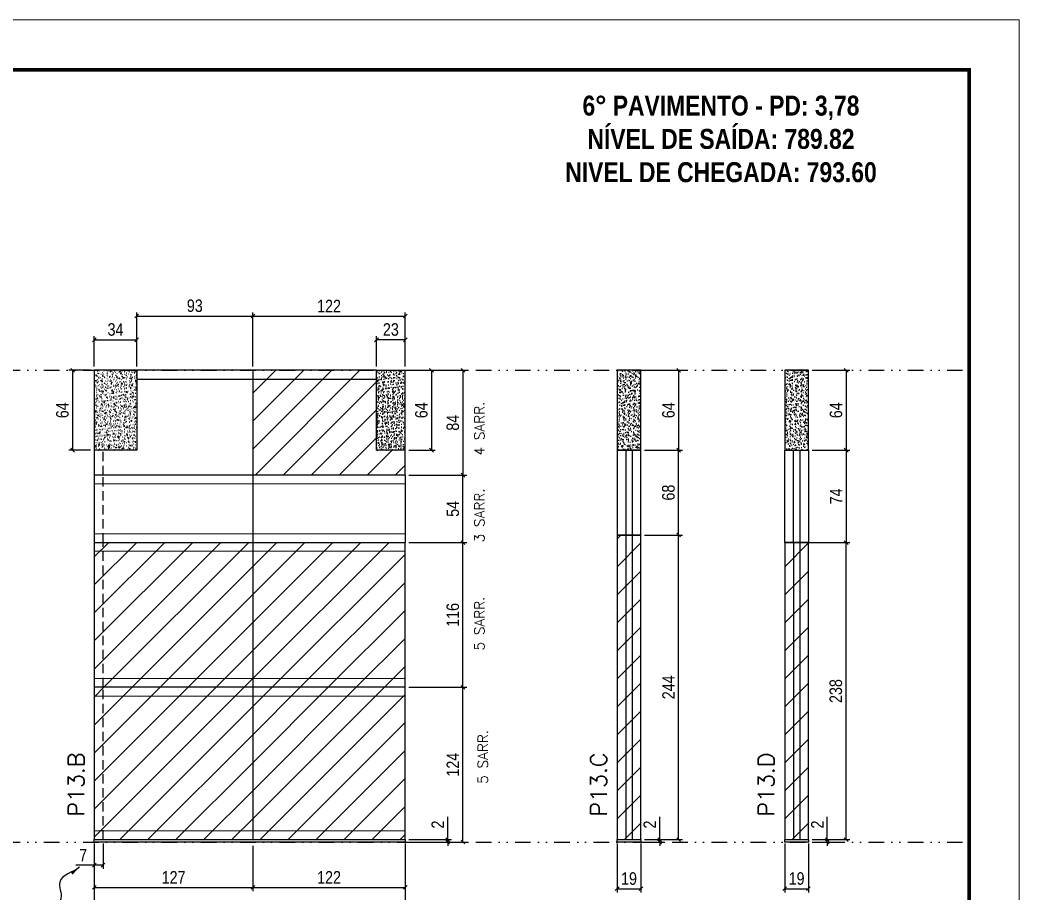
# Model space of a CAD drawing. Extents: x 28748 to 35002, y 14885 to 43501.
# Drawn here: x 32617 to 33417, y 30167 to 30866 of the extents above; entities that cross this region are included whole.
import ezdxf

# ---------------------------------------------------------------- set-up
doc = ezdxf.new("R2010")
doc.units = 0
for name, pattern in [('DASHED', [0.75, 0.5, -0.25]), ('DIVIDE2', [0.625, 0.25, -0.125, 0, -0.125, 0, -0.125]), ('HIDDEN', [0.375, 0.25, -0.125])]:
    doc.linetypes.add(name, pattern=pattern)
for name, color, linetype in [('COTA', 241, 'Continuous'), ('NOMENCLATURA', 7, 'Continuous'), ('Nível', 160, 'Continuous'), ('Painéis', 200, 'Continuous'), ('SARR_2.2x7', 40, 'Continuous'), ('Sarrafo de Pressão', 42, 'HIDDEN')]:
    doc.layers.add(name, color=color, linetype=linetype)
for name, color, linetype, lineweight in [('Folhas', 255, 'Continuous', 9), ('Hachura', 251, 'Continuous', 9), ('Sarr 2.2x7', 40, 'Continuous', 9), ('SARRAFO DE PRESSAO', 251, 'DASHED', 9), ('Texto Seção', 7, 'Continuous', 15)]:
    doc.layers.add(name, color=color, linetype=linetype, lineweight=lineweight)
doc.styles.add('COTA TECNICA', font='techl___.ttf', dxfattribs={"height": 10})
doc.styles.add('COTA TECNICA-50', font='techl___.ttf', dxfattribs={"height": 10})
doc.styles.add('REGUA-120', font='ROMANS.shx', dxfattribs={"height": 15})
doc.styles.add('ROMANC', font='techb___.ttf', dxfattribs={"height": 2.5})
doc.styles.add('ROMANS', font='romans.shx')
doc.styles.get("Standard").update_dxf_attribs({"font": 'arial.ttf'})
doc.dimstyles.new('COTA PAINEL-50', dxfattribs={"dimtxt": 10, "dimasz": 3, "dimexe": 3, "dimexo": 3, "dimgap": 3, "dimtad": 1, "dimdec": 1, "dimzin": 12, "dimdsep": 46, "dimtxsty": 'COTA TECNICA-50', "dimblk1": 'OBLIQUE', "dimblk2": 'OBLIQUE', "dimsah": 1, "dimcen": 0.9, "dimclrd": 4, "dimclre": 4, "dimclrt": 240, "dimadec": 1, "dimazin": 3, "dimtfac": 1, "dimtdec": 1, "dimtmove": 0, "dimatfit": 3, "dimfxl": 1, "dimtolj": 1, "dimtzin": 12, "dimarcsym": 0})
doc.dimstyles.new('PAINEL', dxfattribs={"dimtxt": 10, "dimasz": 3, "dimexe": 3, "dimexo": 3, "dimgap": 3, "dimtad": 1, "dimdec": 1, "dimzin": 12, "dimdsep": 46, "dimtxsty": 'COTA TECNICA', "dimblk1": 'OBLIQUE', "dimblk2": 'OBLIQUE', "dimsah": 1, "dimcen": 0.9, "dimclrd": 4, "dimclre": 4, "dimclrt": 240, "dimadec": 1, "dimazin": 3, "dimtfac": 1, "dimtdec": 1, "dimtmove": 0, "dimatfit": 3, "dimfxl": 1, "dimtolj": 1, "dimtzin": 12, "dimarcsym": 0})
doc.dimstyles.get("Standard").update_dxf_attribs({"dimtxt": 0.18, "dimasz": 0.18, "dimexe": 0.18, "dimexo": 0.0625, "dimgap": 0.09, "dimtad": 0, "dimtih": 1, "dimtoh": 1, "dimdec": 4, "dimzin": 0, "dimdsep": 46, "dimtxsty": 'Standard', "dimcen": 0.09, "dimadec": 0, "dimazin": 0, "dimtfac": 1, "dimtdec": 4, "dimtofl": 0, "dimtmove": 0, "dimatfit": 3, "dimfxl": 1, "dimtolj": 1, "dimtzin": 0, "dimarcsym": 0})
pattern_1 = [(45, (-100190.879, -2076.637), (-11.2253202, 11.2253202), [])]

# ---------------------------------------------------------------- blocks, each defined once
blk = doc.blocks.new('9999999999')
at = {"layer": 'Folhas'}
blk.add_lwpolyline([(98138.98, 34190.21), (99623.98, 34190.21), (99623.98, 35240.21), (98138.98, 35240.21)], close=True, dxfattribs=at)
at = {"layer": 'Folhas', "color": 30, "const_width": 3}
blk.add_lwpolyline([(98213.98, 34230.21), (99583.98, 34230.21), (99583.98, 35200.21), (98213.98, 35200.21)], close=True, dxfattribs=at)
blk = doc.blocks.new('_Oblique')
at = {"color": 0, "linetype": 'ByBlock', "lineweight": -2}
blk.add_line((-0.5, -0.5), (0.5, 0.5), dxfattribs=at)
blk = doc.blocks.new('*D939')
at = {"layer": 'COTA', "color": 4, "lineweight": -2, "transparency": 16777216}
for p, q in [((32676.3, 30206.7), (32676.3, 30142.75)), ((32925.3, 30206.7), (32925.3, 30142.75)), ((32676.3, 30145.75), (32925.3, 30145.75))]:
    blk.add_line(p, q, dxfattribs=at)
at = {"layer": 'Defpoints', "color": 0, "transparency": 16777216}
for p in [(32676.3, 30209.7), (32925.3, 30209.7), (32925.3, 30145.75)]:
    blk.add_point(p, dxfattribs=at)
at = {"layer": 'COTA', "color": 4, "lineweight": -2, "transparency": 16777216, "xscale": 3, "yscale": 3, "zscale": 3, "rotation": 180}
blk.add_blockref('_Oblique', (32676.3, 30145.75), dxfattribs=at)
at = {"layer": 'COTA', "color": 4, "lineweight": -2, "transparency": 16777216, "xscale": 3, "yscale": 3, "zscale": 3}
blk.add_blockref('_Oblique', (32925.3, 30145.75), dxfattribs=at)
at = {"layer": 'COTA', "color": 240, "transparency": 16777216, "insert": (32800.8, 30153.85), "char_height": 10, "attachment_point": 5, "style": 'COTA TECNICA'}
blk.add_mtext('\\A1;249', dxfattribs=at)
blk = doc.blocks.new('*D940')
at = {"layer": 'COTA', "color": 4, "lineweight": -2, "transparency": 16777216}
for p, q in [((32676.3, 30204.7), (32676.3, 30186.19)), ((32683.3, 30206.7), (32683.3, 30186.19)), ((32676.3, 30189.19), (32661.57, 30189.19)), ((32683.3, 30189.19), (32676.3, 30189.19))]:
    blk.add_line(p, q, dxfattribs=at)
at = {"layer": 'Defpoints', "color": 0, "transparency": 16777216}
for p in [(32676.3, 30207.7), (32683.3, 30209.7), (32676.3, 30189.19)]:
    blk.add_point(p, dxfattribs=at)
at = {"layer": 'COTA', "color": 4, "lineweight": -2, "transparency": 16777216, "xscale": 3, "yscale": 3, "zscale": 3, "rotation": 180}
blk.add_blockref('_Oblique', (32676.3, 30189.19), dxfattribs=at)
at = {"layer": 'COTA', "color": 4, "lineweight": -2, "transparency": 16777216, "xscale": 3, "yscale": 3, "zscale": 3}
blk.add_blockref('_Oblique', (32683.3, 30189.19), dxfattribs=at)
at = {"layer": 'COTA', "color": 240, "transparency": 16777216, "insert": (32667.43, 30197.26), "char_height": 10, "attachment_point": 5, "style": 'COTA TECNICA-50'}
blk.add_mtext('\\A1;7', dxfattribs=at)
blk = doc.blocks.new('*D941')
at = {"layer": 'COTA', "color": 4, "lineweight": -2, "transparency": 16777216}
for p, q in [((32928.3, 30331.7), (32974.54, 30331.7)), ((32971.54, 30207.7), (32971.54, 30331.7)), ((32928.3, 30207.7), (32974.54, 30207.7))]:
    blk.add_line(p, q, dxfattribs=at)
at = {"layer": 'Defpoints', "color": 0, "transparency": 16777216}
for p in [(32925.3, 30331.7), (32971.54, 30331.7), (32925.3, 30207.7)]:
    blk.add_point(p, dxfattribs=at)
at = {"layer": 'COTA', "color": 4, "lineweight": -2, "transparency": 16777216, "xscale": 3, "yscale": 3, "zscale": 3}
for p, rotation in [((32971.54, 30331.7), 90), ((32971.54, 30207.7), 270)]:
    blk.add_blockref('_Oblique', p, dxfattribs=dict(at, rotation=rotation))
at = {"layer": 'COTA', "color": 240, "transparency": 16777216, "insert": (32963.46, 30269.7), "char_height": 10, "attachment_point": 5, "rotation": 90, "style": 'COTA TECNICA-50'}
blk.add_mtext('\\A1;124', dxfattribs=at)
blk = doc.blocks.new('*D942')
at = {"layer": 'COTA', "color": 4, "lineweight": -2, "transparency": 16777216}
for p, q in [((32959.31, 30209.7), (32959.31, 30227.81)), ((32928.3, 30209.7), (32962.31, 30209.7)), ((32928.3, 30207.7), (32962.31, 30207.7)), ((32959.31, 30207.7), (32959.31, 30209.7)), ((32959.31, 30207.7), (32959.31, 30204.7))]:
    blk.add_line(p, q, dxfattribs=at)
at = {"layer": 'Defpoints', "color": 0, "transparency": 16777216}
for p in [(32925.3, 30209.7), (32925.3, 30207.7), (32959.31, 30207.7)]:
    blk.add_point(p, dxfattribs=at)
at = {"layer": 'COTA', "color": 4, "lineweight": -2, "transparency": 16777216, "xscale": 3, "yscale": 3, "zscale": 3}
for p, rotation in [((32959.31, 30209.7), 270), ((32959.31, 30207.7), 90)]:
    blk.add_blockref('_Oblique', p, dxfattribs=dict(at, rotation=rotation))
at = {"layer": 'COTA', "color": 240, "transparency": 16777216, "insert": (32951.31, 30221.76), "char_height": 10, "attachment_point": 5, "rotation": 90, "style": 'COTA TECNICA-50'}
blk.add_mtext('\\A1;2', dxfattribs=at)
blk = doc.blocks.new('*D943')
at = {"layer": 'COTA', "color": 4, "linetype": 'ByBlock', "lineweight": -2, "transparency": 16777216}
for p, q in [((32928.3, 30585.7), (32974.54, 30585.7)), ((32971.54, 30585.7), (32971.54, 30501.7)), ((32928.3, 30501.7), (32974.54, 30501.7))]:
    blk.add_line(p, q, dxfattribs=at)
at = {"layer": 'Defpoints', "color": 0, "linetype": 'ByBlock', "transparency": 16777216}
for p in [(32925.3, 30585.7), (32925.3, 30501.7), (32971.54, 30501.7)]:
    blk.add_point(p, dxfattribs=at)
at = {"layer": 'COTA', "color": 4, "linetype": 'ByBlock', "lineweight": -2, "transparency": 16777216, "xscale": 3, "yscale": 3, "zscale": 3}
for p, rotation in [((32971.54, 30585.7), 90), ((32971.54, 30501.7), 270)]:
    blk.add_blockref('_Oblique', p, dxfattribs=dict(at, rotation=rotation))
at = {"layer": 'COTA', "color": 240, "linetype": 'ByBlock', "transparency": 16777216, "insert": (32963.44, 30543.7), "char_height": 10, "attachment_point": 5, "rotation": 90, "style": 'COTA TECNICA'}
blk.add_mtext('\\A1;84', dxfattribs=at)
blk = doc.blocks.new('*D944')
at = {"layer": 'COTA', "color": 4, "linetype": 'ByBlock', "lineweight": -2, "transparency": 16777216}
for p, q in [((32928.3, 30447.7), (32974.54, 30447.7)), ((32971.54, 30331.7), (32971.54, 30447.7)), ((32928.3, 30331.7), (32974.54, 30331.7))]:
    blk.add_line(p, q, dxfattribs=at)
at = {"layer": 'Defpoints', "color": 0, "linetype": 'ByBlock', "transparency": 16777216}
for p in [(32925.3, 30447.7), (32971.54, 30447.7), (32925.3, 30331.7)]:
    blk.add_point(p, dxfattribs=at)
at = {"layer": 'COTA', "color": 4, "linetype": 'ByBlock', "lineweight": -2, "transparency": 16777216, "xscale": 3, "yscale": 3, "zscale": 3}
for p, rotation in [((32971.54, 30447.7), 90), ((32971.54, 30331.7), 270)]:
    blk.add_blockref('_Oblique', p, dxfattribs=dict(at, rotation=rotation))
at = {"layer": 'COTA', "color": 240, "linetype": 'ByBlock', "transparency": 16777216, "insert": (32963.43, 30389.7), "char_height": 10, "attachment_point": 5, "rotation": 90, "style": 'COTA TECNICA'}
blk.add_mtext('\\A1;116', dxfattribs=at)
blk = doc.blocks.new('*D1809')
at = {"layer": 'COTA', "color": 4, "linetype": 'ByBlock', "lineweight": -2, "transparency": 16777216}
for p, q in [((32676.3, 30206.7), (32676.3, 30168.39)), ((32803.3, 30204.7), (32803.3, 30168.39)), ((32676.3, 30171.39), (32803.3, 30171.39))]:
    blk.add_line(p, q, dxfattribs=at)
at = {"layer": 'Defpoints', "color": 0, "linetype": 'ByBlock', "transparency": 16777216}
for p in [(32676.3, 30209.7), (32803.3, 30207.7), (32803.3, 30171.39)]:
    blk.add_point(p, dxfattribs=at)
at = {"layer": 'COTA', "color": 4, "linetype": 'ByBlock', "lineweight": -2, "transparency": 16777216, "xscale": 3, "yscale": 3, "zscale": 3, "rotation": 180}
blk.add_blockref('_Oblique', (32676.3, 30171.39), dxfattribs=at)
at = {"layer": 'COTA', "color": 4, "linetype": 'ByBlock', "lineweight": -2, "transparency": 16777216, "xscale": 3, "yscale": 3, "zscale": 3}
blk.add_blockref('_Oblique', (32803.3, 30171.39), dxfattribs=at)
at = {"layer": 'COTA', "color": 240, "linetype": 'ByBlock', "transparency": 16777216, "insert": (32739.8, 30179.46), "char_height": 10, "attachment_point": 5, "style": 'COTA TECNICA'}
blk.add_mtext('\\A1;127', dxfattribs=at)
blk = doc.blocks.new('*D1810')
at = {"layer": 'COTA', "color": 4, "linetype": 'ByBlock', "lineweight": -2, "transparency": 16777216}
for p, q in [((32803.3, 30204.7), (32803.3, 30168.39)), ((32925.3, 30204.7), (32925.3, 30168.39)), ((32803.3, 30171.39), (32925.3, 30171.39))]:
    blk.add_line(p, q, dxfattribs=at)
at = {"layer": 'Defpoints', "color": 0, "linetype": 'ByBlock', "transparency": 16777216}
for p in [(32803.3, 30207.7), (32925.3, 30207.7), (32925.3, 30171.39)]:
    blk.add_point(p, dxfattribs=at)
at = {"layer": 'COTA', "color": 4, "linetype": 'ByBlock', "lineweight": -2, "transparency": 16777216, "xscale": 3, "yscale": 3, "zscale": 3, "rotation": 180}
blk.add_blockref('_Oblique', (32803.3, 30171.39), dxfattribs=at)
at = {"layer": 'COTA', "color": 4, "linetype": 'ByBlock', "lineweight": -2, "transparency": 16777216, "xscale": 3, "yscale": 3, "zscale": 3}
blk.add_blockref('_Oblique', (32925.3, 30171.39), dxfattribs=at)
at = {"layer": 'COTA', "color": 240, "linetype": 'ByBlock', "transparency": 16777216, "insert": (32864.3, 30179.45), "char_height": 10, "attachment_point": 5, "style": 'COTA TECNICA'}
blk.add_mtext('\\A1;122', dxfattribs=at)
blk = doc.blocks.new('*D1811')
at = {"layer": 'COTA', "color": 4, "linetype": 'ByBlock', "lineweight": -2, "transparency": 16777216}
for p, q in [((32673.3, 30585.7), (32655.89, 30585.7)), ((32658.89, 30585.7), (32658.89, 30521.7)), ((32673.3, 30521.7), (32655.89, 30521.7))]:
    blk.add_line(p, q, dxfattribs=at)
at = {"layer": 'Defpoints', "color": 0, "linetype": 'ByBlock', "transparency": 16777216}
for p in [(32676.3, 30585.7), (32658.89, 30521.7), (32676.3, 30521.7)]:
    blk.add_point(p, dxfattribs=at)
at = {"layer": 'COTA', "color": 4, "linetype": 'ByBlock', "lineweight": -2, "transparency": 16777216, "xscale": 3, "yscale": 3, "zscale": 3}
for p, rotation in [((32658.89, 30585.7), 90), ((32658.89, 30521.7), 270)]:
    blk.add_blockref('_Oblique', p, dxfattribs=dict(at, rotation=rotation))
at = {"layer": 'COTA', "color": 240, "linetype": 'ByBlock', "transparency": 16777216, "insert": (32650.79, 30553.7), "char_height": 10, "attachment_point": 5, "rotation": 90, "style": 'COTA TECNICA'}
blk.add_mtext('\\A1;64', dxfattribs=at)
blk = doc.blocks.new('*D1778')
at = {"layer": 'COTA', "color": 4, "linetype": 'ByBlock', "lineweight": -2, "transparency": 16777216}
for p, q in [((32676.3, 30588.7), (32676.3, 30613.15)), ((32676.3, 30610.15), (32710.3, 30610.15)), ((32710.3, 30588.7), (32710.3, 30613.15))]:
    blk.add_line(p, q, dxfattribs=at)
at = {"layer": 'Defpoints', "color": 0, "linetype": 'ByBlock', "transparency": 16777216}
for p in [(32710.3, 30610.15), (32676.3, 30585.7), (32710.3, 30585.7)]:
    blk.add_point(p, dxfattribs=at)
at = {"layer": 'COTA', "color": 4, "linetype": 'ByBlock', "lineweight": -2, "transparency": 16777216, "xscale": 3, "yscale": 3, "zscale": 3, "rotation": 180}
blk.add_blockref('_Oblique', (32676.3, 30610.15), dxfattribs=at)
at = {"layer": 'COTA', "color": 4, "linetype": 'ByBlock', "lineweight": -2, "transparency": 16777216, "xscale": 3, "yscale": 3, "zscale": 3}
blk.add_blockref('_Oblique', (32710.3, 30610.15), dxfattribs=at)
at = {"layer": 'COTA', "color": 240, "linetype": 'ByBlock', "transparency": 16777216, "insert": (32693.3, 30618.37), "char_height": 10, "attachment_point": 5, "style": 'COTA TECNICA'}
blk.add_mtext('\\A1;34', dxfattribs=at)
blk = doc.blocks.new('*D892')
at = {"layer": 'COTA', "color": 4, "lineweight": -2, "transparency": 16777216}
for p, q in [((33095.03, 30206.7), (33095.03, 30167.36)), ((33114.03, 30206.7), (33114.03, 30167.36)), ((33095.03, 30170.36), (33114.03, 30170.36))]:
    blk.add_line(p, q, dxfattribs=at)
at = {"layer": 'Defpoints', "color": 0, "transparency": 16777216}
for p in [(33095.03, 30209.7), (33114.03, 30209.7), (33114.03, 30170.36)]:
    blk.add_point(p, dxfattribs=at)
at = {"layer": 'COTA', "color": 4, "lineweight": -2, "transparency": 16777216, "xscale": 3, "yscale": 3, "zscale": 3, "rotation": 180}
blk.add_blockref('_Oblique', (33095.03, 30170.36), dxfattribs=at)
at = {"layer": 'COTA', "color": 4, "lineweight": -2, "transparency": 16777216, "xscale": 3, "yscale": 3, "zscale": 3}
blk.add_blockref('_Oblique', (33114.03, 30170.36), dxfattribs=at)
at = {"layer": 'COTA', "color": 240, "transparency": 16777216, "insert": (33104.53, 30178.44), "char_height": 10, "attachment_point": 5, "style": 'COTA TECNICA'}
blk.add_mtext('\\A1;19', dxfattribs=at)
blk = doc.blocks.new('*D893')
at = {"layer": 'COTA', "color": 4, "lineweight": -2, "transparency": 16777216}
for p, q in [((33129.12, 30209.7), (33129.12, 30227.81)), ((33117.03, 30209.7), (33132.12, 30209.7)), ((33117.03, 30207.7), (33132.12, 30207.7)), ((33129.12, 30207.7), (33129.12, 30209.7)), ((33129.12, 30207.7), (33129.12, 30204.7))]:
    blk.add_line(p, q, dxfattribs=at)
at = {"layer": 'Defpoints', "color": 0, "transparency": 16777216}
for p in [(33114.03, 30209.7), (33114.03, 30207.7), (33129.12, 30209.7)]:
    blk.add_point(p, dxfattribs=at)
at = {"layer": 'COTA', "color": 4, "lineweight": -2, "transparency": 16777216, "xscale": 3, "yscale": 3, "zscale": 3}
for p, rotation in [((33129.12, 30209.7), 270), ((33129.12, 30207.7), 90)]:
    blk.add_blockref('_Oblique', p, dxfattribs=dict(at, rotation=rotation))
at = {"layer": 'COTA', "color": 240, "transparency": 16777216, "insert": (33121.12, 30221.76), "char_height": 10, "attachment_point": 5, "rotation": 90, "style": 'COTA TECNICA-50'}
blk.add_mtext('\\A1;2', dxfattribs=at)
blk = doc.blocks.new('*D1781')
at = {"layer": 'COTA', "color": 4, "linetype": 'ByBlock', "lineweight": -2, "transparency": 16777216}
for p, q in [((33117.03, 30585.7), (33147.24, 30585.7)), ((33144.24, 30585.7), (33144.24, 30521.7)), ((33117.03, 30521.7), (33147.24, 30521.7))]:
    blk.add_line(p, q, dxfattribs=at)
at = {"layer": 'Defpoints', "color": 0, "linetype": 'ByBlock', "transparency": 16777216}
for p in [(33114.03, 30585.7), (33114.03, 30521.7), (33144.24, 30521.7)]:
    blk.add_point(p, dxfattribs=at)
at = {"layer": 'COTA', "color": 4, "linetype": 'ByBlock', "lineweight": -2, "transparency": 16777216, "xscale": 3, "yscale": 3, "zscale": 3}
for p, rotation in [((33144.24, 30585.7), 90), ((33144.24, 30521.7), 270)]:
    blk.add_blockref('_Oblique', p, dxfattribs=dict(at, rotation=rotation))
at = {"layer": 'COTA', "color": 240, "linetype": 'ByBlock', "transparency": 16777216, "insert": (33136.14, 30553.7), "char_height": 10, "attachment_point": 5, "rotation": 90, "style": 'COTA TECNICA'}
blk.add_mtext('\\A1;64', dxfattribs=at)
blk = doc.blocks.new('*D1782')
at = {"layer": 'COTA', "color": 4, "linetype": 'ByBlock', "lineweight": -2, "transparency": 16777216}
for p, q in [((33117.03, 30453.7), (33147.24, 30453.7)), ((33144.24, 30209.7), (33144.24, 30453.7)), ((33117.03, 30209.7), (33147.24, 30209.7))]:
    blk.add_line(p, q, dxfattribs=at)
at = {"layer": 'Defpoints', "color": 0, "linetype": 'ByBlock', "transparency": 16777216}
for p in [(33114.03, 30453.7), (33144.24, 30453.7), (33114.03, 30209.7)]:
    blk.add_point(p, dxfattribs=at)
at = {"layer": 'COTA', "color": 4, "linetype": 'ByBlock', "lineweight": -2, "transparency": 16777216, "xscale": 3, "yscale": 3, "zscale": 3}
for p, rotation in [((33144.24, 30453.7), 90), ((33144.24, 30209.7), 270)]:
    blk.add_blockref('_Oblique', p, dxfattribs=dict(at, rotation=rotation))
at = {"layer": 'COTA', "color": 240, "linetype": 'ByBlock', "transparency": 16777216, "insert": (33136.17, 30331.7), "char_height": 10, "attachment_point": 5, "rotation": 90, "style": 'COTA TECNICA'}
blk.add_mtext('\\A1;244', dxfattribs=at)
blk = doc.blocks.new('*D1783')
at = {"layer": 'COTA', "color": 4, "linetype": 'ByBlock', "lineweight": -2, "transparency": 16777216}
for p, q in [((33117.03, 30521.7), (33147.24, 30521.7)), ((33144.24, 30453.7), (33144.24, 30521.7)), ((33117.03, 30453.7), (33147.24, 30453.7))]:
    blk.add_line(p, q, dxfattribs=at)
at = {"layer": 'Defpoints', "color": 0, "linetype": 'ByBlock', "transparency": 16777216}
for p in [(33114.03, 30521.7), (33144.24, 30521.7), (33114.03, 30453.7)]:
    blk.add_point(p, dxfattribs=at)
at = {"layer": 'COTA', "color": 4, "linetype": 'ByBlock', "lineweight": -2, "transparency": 16777216, "xscale": 3, "yscale": 3, "zscale": 3}
for p, rotation in [((33144.24, 30521.7), 90), ((33144.24, 30453.7), 270)]:
    blk.add_blockref('_Oblique', p, dxfattribs=dict(at, rotation=rotation))
at = {"layer": 'COTA', "color": 240, "linetype": 'ByBlock', "transparency": 16777216, "insert": (33136.12, 30487.7), "char_height": 10, "attachment_point": 5, "rotation": 90, "style": 'COTA TECNICA'}
blk.add_mtext('\\A1;68', dxfattribs=at)
blk = doc.blocks.new('*D2108')
at = {"layer": 'COTA', "color": 4, "lineweight": -2, "transparency": 16777216}
for p, q in [((32803.3, 30588.7), (32803.3, 30632.16)), ((32803.3, 30629.16), (32925.3, 30629.16)), ((32925.3, 30588.7), (32925.3, 30632.16))]:
    blk.add_line(p, q, dxfattribs=at)
at = {"layer": 'Defpoints', "color": 0, "transparency": 16777216}
for p in [(32925.3, 30629.16), (32803.3, 30585.7), (32925.3, 30585.7)]:
    blk.add_point(p, dxfattribs=at)
at = {"layer": 'COTA', "color": 4, "lineweight": -2, "transparency": 16777216, "xscale": 3, "yscale": 3, "zscale": 3, "rotation": 180}
blk.add_blockref('_Oblique', (32803.3, 30629.16), dxfattribs=at)
at = {"layer": 'COTA', "color": 4, "lineweight": -2, "transparency": 16777216, "xscale": 3, "yscale": 3, "zscale": 3}
blk.add_blockref('_Oblique', (32925.3, 30629.16), dxfattribs=at)
at = {"layer": 'COTA', "color": 240, "transparency": 16777216, "insert": (32864.3, 30637.22), "char_height": 10, "attachment_point": 5, "style": 'COTA TECNICA-50'}
blk.add_mtext('\\A1;122', dxfattribs=at)
blk = doc.blocks.new('*D1401')
at = {"layer": 'COTA', "color": 4, "lineweight": -2, "transparency": 16777216}
for p, q in [((32902.3, 30588.7), (32902.3, 30613.15)), ((32925.3, 30610.15), (32902.3, 30610.15)), ((32925.3, 30588.7), (32925.3, 30613.15))]:
    blk.add_line(p, q, dxfattribs=at)
at = {"layer": 'Defpoints', "color": 0, "transparency": 16777216}
for p in [(32902.3, 30610.15), (32902.3, 30585.7), (32925.3, 30585.7)]:
    blk.add_point(p, dxfattribs=at)
at = {"layer": 'COTA', "color": 4, "lineweight": -2, "transparency": 16777216, "xscale": 3, "yscale": 3, "zscale": 3, "rotation": 180}
blk.add_blockref('_Oblique', (32902.3, 30610.15), dxfattribs=at)
at = {"layer": 'COTA', "color": 4, "lineweight": -2, "transparency": 16777216, "xscale": 3, "yscale": 3, "zscale": 3}
blk.add_blockref('_Oblique', (32925.3, 30610.15), dxfattribs=at)
at = {"layer": 'COTA', "color": 240, "transparency": 16777216, "insert": (32913.8, 30618.37), "char_height": 10, "attachment_point": 5, "style": 'COTA TECNICA-50'}
blk.add_mtext('\\A1;23', dxfattribs=at)
blk = doc.blocks.new('*D2213')
at = {"layer": 'COTA', "color": 4, "lineweight": -2, "transparency": 16777216}
for p, q in [((32710.3, 30588.7), (32710.3, 30632.16)), ((32710.3, 30629.16), (32803.3, 30629.16)), ((32803.3, 30588.7), (32803.3, 30632.16))]:
    blk.add_line(p, q, dxfattribs=at)
at = {"layer": 'Defpoints', "color": 0, "transparency": 16777216}
for p in [(32803.3, 30629.16), (32710.3, 30585.7), (32803.3, 30585.7)]:
    blk.add_point(p, dxfattribs=at)
at = {"layer": 'COTA', "color": 4, "lineweight": -2, "transparency": 16777216, "xscale": 3, "yscale": 3, "zscale": 3, "rotation": 180}
blk.add_blockref('_Oblique', (32710.3, 30629.16), dxfattribs=at)
at = {"layer": 'COTA', "color": 4, "lineweight": -2, "transparency": 16777216, "xscale": 3, "yscale": 3, "zscale": 3}
blk.add_blockref('_Oblique', (32803.3, 30629.16), dxfattribs=at)
at = {"layer": 'COTA', "color": 240, "transparency": 16777216, "insert": (32756.8, 30637.41), "char_height": 10, "attachment_point": 5, "style": 'COTA TECNICA'}
blk.add_mtext('\\A1;93', dxfattribs=at)
blk = doc.blocks.new('*D2214')
at = {"layer": 'COTA', "color": 4, "lineweight": -2, "transparency": 16777216}
for p, q in [((33229.22, 30206.7), (33229.22, 30167.36)), ((33248.22, 30206.7), (33248.22, 30167.36)), ((33229.22, 30170.36), (33248.22, 30170.36))]:
    blk.add_line(p, q, dxfattribs=at)
at = {"layer": 'Defpoints', "color": 0, "transparency": 16777216}
for p in [(33229.22, 30209.7), (33248.22, 30209.7), (33248.22, 30170.36)]:
    blk.add_point(p, dxfattribs=at)
at = {"layer": 'COTA', "color": 4, "lineweight": -2, "transparency": 16777216, "xscale": 3, "yscale": 3, "zscale": 3, "rotation": 180}
blk.add_blockref('_Oblique', (33229.22, 30170.36), dxfattribs=at)
at = {"layer": 'COTA', "color": 4, "lineweight": -2, "transparency": 16777216, "xscale": 3, "yscale": 3, "zscale": 3}
blk.add_blockref('_Oblique', (33248.22, 30170.36), dxfattribs=at)
at = {"layer": 'COTA', "color": 240, "transparency": 16777216, "insert": (33238.72, 30178.44), "char_height": 10, "attachment_point": 5, "style": 'COTA TECNICA'}
blk.add_mtext('\\A1;19', dxfattribs=at)
blk = doc.blocks.new('*D2215')
at = {"layer": 'COTA', "color": 4, "lineweight": -2, "transparency": 16777216}
for p, q in [((33263.31, 30209.7), (33263.31, 30227.81)), ((33251.22, 30209.7), (33266.31, 30209.7)), ((33251.22, 30207.7), (33266.31, 30207.7)), ((33263.31, 30207.7), (33263.31, 30209.7)), ((33263.31, 30207.7), (33263.31, 30204.7))]:
    blk.add_line(p, q, dxfattribs=at)
at = {"layer": 'Defpoints', "color": 0, "transparency": 16777216}
for p in [(33248.22, 30209.7), (33248.22, 30207.7), (33263.31, 30209.7)]:
    blk.add_point(p, dxfattribs=at)
at = {"layer": 'COTA', "color": 4, "lineweight": -2, "transparency": 16777216, "xscale": 3, "yscale": 3, "zscale": 3}
for p, rotation in [((33263.31, 30209.7), 270), ((33263.31, 30207.7), 90)]:
    blk.add_blockref('_Oblique', p, dxfattribs=dict(at, rotation=rotation))
at = {"layer": 'COTA', "color": 240, "transparency": 16777216, "insert": (33255.31, 30221.76), "char_height": 10, "attachment_point": 5, "rotation": 90, "style": 'COTA TECNICA-50'}
blk.add_mtext('\\A1;2', dxfattribs=at)
blk = doc.blocks.new('*D2216')
at = {"layer": 'COTA', "color": 4, "linetype": 'ByBlock', "lineweight": -2, "transparency": 16777216}
for p, q in [((33251.22, 30585.7), (33281.42, 30585.7)), ((33278.42, 30585.7), (33278.42, 30521.7)), ((33251.22, 30521.7), (33281.42, 30521.7))]:
    blk.add_line(p, q, dxfattribs=at)
at = {"layer": 'Defpoints', "color": 0, "linetype": 'ByBlock', "transparency": 16777216}
for p in [(33248.22, 30585.7), (33248.22, 30521.7), (33278.42, 30521.7)]:
    blk.add_point(p, dxfattribs=at)
at = {"layer": 'COTA', "color": 4, "linetype": 'ByBlock', "lineweight": -2, "transparency": 16777216, "xscale": 3, "yscale": 3, "zscale": 3}
for p, rotation in [((33278.42, 30585.7), 90), ((33278.42, 30521.7), 270)]:
    blk.add_blockref('_Oblique', p, dxfattribs=dict(at, rotation=rotation))
at = {"layer": 'COTA', "color": 240, "linetype": 'ByBlock', "transparency": 16777216, "insert": (33270.32, 30553.7), "char_height": 10, "attachment_point": 5, "rotation": 90, "style": 'COTA TECNICA'}
blk.add_mtext('\\A1;64', dxfattribs=at)
blk = doc.blocks.new('*D2217')
at = {"layer": 'COTA', "color": 4, "linetype": 'ByBlock', "lineweight": -2, "transparency": 16777216}
for p, q in [((33232.22, 30447.7), (33281.42, 30447.7)), ((33278.42, 30209.7), (33278.42, 30447.7)), ((33251.22, 30209.7), (33281.42, 30209.7))]:
    blk.add_line(p, q, dxfattribs=at)
at = {"layer": 'Defpoints', "color": 0, "linetype": 'ByBlock', "transparency": 16777216}
for p in [(33229.22, 30447.7), (33278.42, 30447.7), (33248.22, 30209.7)]:
    blk.add_point(p, dxfattribs=at)
at = {"layer": 'COTA', "color": 4, "linetype": 'ByBlock', "lineweight": -2, "transparency": 16777216, "xscale": 3, "yscale": 3, "zscale": 3}
for p, rotation in [((33278.42, 30447.7), 90), ((33278.42, 30209.7), 270)]:
    blk.add_blockref('_Oblique', p, dxfattribs=dict(at, rotation=rotation))
at = {"layer": 'COTA', "color": 240, "linetype": 'ByBlock', "transparency": 16777216, "insert": (33270.18, 30328.7), "char_height": 10, "attachment_point": 5, "rotation": 90, "style": 'COTA TECNICA'}
blk.add_mtext('\\A1;238', dxfattribs=at)
blk = doc.blocks.new('*D2218')
at = {"layer": 'COTA', "color": 4, "lineweight": -2, "transparency": 16777216}
for p, q in [((32928.3, 30585.7), (32949.37, 30585.7)), ((32946.37, 30585.7), (32946.37, 30521.7)), ((32928.3, 30521.7), (32949.37, 30521.7))]:
    blk.add_line(p, q, dxfattribs=at)
at = {"layer": 'Defpoints', "color": 0, "transparency": 16777216}
for p in [(32925.3, 30585.7), (32925.3, 30521.7), (32946.37, 30521.7)]:
    blk.add_point(p, dxfattribs=at)
at = {"layer": 'COTA', "color": 4, "lineweight": -2, "transparency": 16777216, "xscale": 3, "yscale": 3, "zscale": 3}
for p, rotation in [((32946.37, 30585.7), 90), ((32946.37, 30521.7), 270)]:
    blk.add_blockref('_Oblique', p, dxfattribs=dict(at, rotation=rotation))
at = {"layer": 'COTA', "color": 240, "transparency": 16777216, "insert": (32938.26, 30553.7), "char_height": 10, "attachment_point": 5, "rotation": 90, "style": 'COTA TECNICA'}
blk.add_mtext('\\A1;64', dxfattribs=at)
blk = doc.blocks.new('*D2458')
at = {"layer": 'COTA', "color": 4, "lineweight": -2, "transparency": 16777216}
for p, q in [((32928.3, 30501.7), (32974.54, 30501.7)), ((32971.54, 30447.7), (32971.54, 30501.7)), ((32928.3, 30447.7), (32974.54, 30447.7))]:
    blk.add_line(p, q, dxfattribs=at)
at = {"layer": 'Defpoints', "color": 0, "transparency": 16777216}
for p in [(32925.3, 30501.7), (32971.54, 30501.7), (32925.3, 30447.7)]:
    blk.add_point(p, dxfattribs=at)
at = {"layer": 'COTA', "color": 4, "lineweight": -2, "transparency": 16777216, "xscale": 3, "yscale": 3, "zscale": 3}
for p, rotation in [((32971.54, 30501.7), 90), ((32971.54, 30447.7), 270)]:
    blk.add_blockref('_Oblique', p, dxfattribs=dict(at, rotation=rotation))
at = {"layer": 'COTA', "color": 240, "transparency": 16777216, "insert": (32963.43, 30474.7), "char_height": 10, "attachment_point": 5, "rotation": 90, "style": 'COTA TECNICA'}
blk.add_mtext('\\A1;54', dxfattribs=at)
blk = doc.blocks.new('*D2459')
at = {"layer": 'COTA', "color": 4, "lineweight": -2, "transparency": 16777216}
for p, q in [((33251.22, 30521.7), (33281.42, 30521.7)), ((33278.42, 30521.7), (33278.42, 30447.7)), ((33251.22, 30447.7), (33281.42, 30447.7))]:
    blk.add_line(p, q, dxfattribs=at)
at = {"layer": 'Defpoints', "color": 0, "transparency": 16777216}
for p in [(33248.22, 30521.7), (33248.22, 30447.7), (33278.42, 30447.7)]:
    blk.add_point(p, dxfattribs=at)
at = {"layer": 'COTA', "color": 4, "lineweight": -2, "transparency": 16777216, "xscale": 3, "yscale": 3, "zscale": 3}
for p, rotation in [((33278.42, 30521.7), 90), ((33278.42, 30447.7), 270)]:
    blk.add_blockref('_Oblique', p, dxfattribs=dict(at, rotation=rotation))
at = {"layer": 'COTA', "color": 240, "transparency": 16777216, "insert": (33270.35, 30484.7), "char_height": 10, "attachment_point": 5, "rotation": 90, "style": 'COTA TECNICA'}
blk.add_mtext('\\A1;74', dxfattribs=at)

msp = doc.modelspace()

# ---------------------------------------------------------------- hatches: boundary and pattern name
at = {"layer": 'COTA', "linetype": 'ByBlock'}
h = msp.add_hatch(dxfattribs=at)
h.set_pattern_fill('AR-CONC', color=256, scale=0.03)
h.paths.add_polyline_path([(32710.3, 30585.7), (32676.3, 30585.7), (32676.3, 30521.7), (32710.3, 30521.7)])
h = msp.add_hatch(dxfattribs=at)
h.set_pattern_fill('AR-CONC', color=256, scale=0.03)
h.set_pattern_definition([(50, (29064.5875, 33253.16), (5.46554, -0.4781726), [0.5715, -6.2865]), (355, (29064.5875, 33253.16), (-1.0573026, 5.7317054), [0.4572, -5.0292175]), (100.45144, (29065.043, 33253.12), (4.4082374, 5.2535326), [0.4857, -5.3427073]), (46.1842, (29064.5875, 33254.684), (8.132371, -1.26127), [0.85725, -9.42975]), (96.63556, (29065.265, 33254.579), (7.122124, 7.422784), [0.72855, -8.014068]), (351.18415, (29064.5875, 33254.684), (7.122124, 7.422784), [0.685799, -7.543792]), (21, (29065.3495, 33254.303), (4.5484317, -3.067956), [0.5715, -6.2865]), (326, (29065.3495, 33254.303), (1.854061, 5.525639), [0.4572, -5.0292]), (71.45144, (29065.7286, 33254.0473), (6.4024926, 2.457683), [0.4857, -5.342698]), (37.5, (29064.5875, 33253.16), (0.0926581, 2.5366512), [0, -4.96824, 0, -5.1054, 0, -5.04825]), (7.5, (29064.5875, 33253.16), (2.0045899, 3.0054172), [0, -2.91084, 0, -4.85394, 0, -1.92405]), (327.5, (29062.8883, 33253.16), (4.06771786, -0.1718623), [0, -1.905, 0, -5.9436, 0, -7.8867]), (317.5, (29062.1263, 33253.16), (4.4438754, 0.7627947), [0, -2.4765, 0, -3.94716, 0, -5.6007])])
h.paths.add_polyline_path([(32902.3, 30521.7), (32925.3, 30521.7), (32925.3, 30585.7), (32902.3, 30585.7)])
h = msp.add_hatch(dxfattribs=at)
h.set_pattern_fill('AR-CONC', color=256, scale=0.03)
h.set_pattern_definition([(50, (-98636.0674, 2519.6637), (5.46554007, -0.47817257), [0.5715, -6.2865]), (355, (-98636.0674, 2519.6637), (-1.05730264, 5.73170536), [0.4572, -5.02921753]), (100.4514447, (-98635.612, 2519.624), (4.40823741, 5.25353256), [0.48570026, -5.34270734]), (46.1842, (-98636.0674, 2521.188), (8.13237123, -1.26126984), [0.85725, -9.42975]), (96.6355576, (-98635.39, 2521.0826), (7.122124, 7.42278374), [0.7285507, -8.01406824]), (351.184151, (-98636.067, 2521.188), (7.122124, 7.42278374), [0.685799, -7.54379196]), (21, (-98635.3054, 2520.8067), (4.54843174, -3.06795595), [0.5715, -6.2865]), (326, (-98635.3054, 2520.8067), (1.85406085, 5.52563898), [0.4572, -5.0292]), (71.451445, (-98634.9263, 2520.551), (6.40249258, 2.45768307), [0.48570026, -5.34269813]), (37.5, (-98636.0674, 2519.6637), (0.092658098, 2.536651166), [0, -4.96824, 0, -5.1054, 0, -5.04825]), (7.5, (-98636.0674, 2519.6637), (2.004589875, 3.005417245), [0, -2.91084, 0, -4.85394, 0, -1.92405]), (327.5, (-98637.7666, 2519.6637), (4.067717855, -0.17186232), [0, -1.905, 0, -5.9436, 0, -7.8867]), (317.5, (-98638.5286, 2519.6637), (4.44387544, 0.76279473), [0, -2.4765, 0, -3.94716, 0, -5.6007])])
h.paths.add_polyline_path([(33095.41, 30521.7), (33113.66, 30521.7), (33113.03, 30585.7), (33094.78, 30585.7)])
h = msp.add_hatch(dxfattribs=at)
h.set_pattern_fill('AR-CONC', color=256, scale=0.03)
h.set_pattern_definition([(50, (-98501.8854, 2539.6637), (5.46554007, -0.47817257), [0.5715, -6.2865]), (355, (-98501.8854, 2539.6637), (-1.05730264, 5.73170536), [0.4572, -5.02921753]), (100.4514447, (-98501.43, 2539.624), (4.40823741, 5.25353256), [0.48570026, -5.34270734]), (46.1842, (-98501.8854, 2541.188), (8.13237123, -1.26126984), [0.85725, -9.42975]), (96.6355576, (-98501.208, 2541.0826), (7.122124, 7.42278374), [0.7285507, -8.01406824]), (351.184151, (-98501.8854, 2541.188), (7.122124, 7.42278374), [0.685799, -7.54379196]), (21, (-98501.1234, 2540.8067), (4.54843174, -3.06795595), [0.5715, -6.2865]), (326, (-98501.1234, 2540.8067), (1.85406085, 5.52563898), [0.4572, -5.0292]), (71.451445, (-98500.7444, 2540.551), (6.40249258, 2.45768307), [0.48570026, -5.34269813]), (37.5, (-98501.8854, 2539.6637), (0.092658098, 2.536651166), [0, -4.96824, 0, -5.1054, 0, -5.04825]), (7.5, (-98501.8854, 2539.6637), (2.004589875, 3.005417245), [0, -2.91084, 0, -4.85394, 0, -1.92405]), (327.5, (-98503.5847, 2539.6637), (4.067717855, -0.17186232), [0, -1.905, 0, -5.9436, 0, -7.8867]), (317.5, (-98504.3467, 2539.6637), (4.44387544, 0.76279473), [0, -2.4765, 0, -3.94716, 0, -5.6007])])
h.paths.add_polyline_path([(33229.59, 30521.7), (33247.84, 30521.7), (33247.84, 30585.7), (33229.59, 30585.7)])
at = {"layer": 'Hachura'}
h = msp.add_hatch(dxfattribs=at)
h.set_pattern_fill('ANSI31', color=256, scale=5)
h.set_pattern_definition([(45, (0, 54), (-11.22532, 11.22532), [])])
h.paths.add_polyline_path([(32925.3, 30501.7), (32925.3, 30521.7), (32902.3, 30521.7), (32902.3, 30585.7), (32803.3, 30585.7), (32803.3, 30501.7)])
at = {"layer": 'Hachura', "linetype": 'ByBlock'}
h = msp.add_hatch(dxfattribs=at)
h.set_pattern_fill('ANSI31', color=256, scale=5)
h.set_pattern_definition(pattern_1)
h.paths.add_polyline_path([(33114.03, 30453.7), (33095.03, 30453.7), (33095.03, 30209.7), (33114.03, 30209.7)])
h = msp.add_hatch(dxfattribs=at)
h.set_pattern_fill('ANSI31', color=256, scale=5)
h.set_pattern_definition(pattern_1)
h.paths.add_polyline_path([(32676.3, 30447.7), (32676.3, 30331.7), (32803.3, 30331.7), (32803.3, 30447.7)])
h = msp.add_hatch(dxfattribs=at)
h.set_pattern_fill('ANSI31', color=256, scale=5)
h.set_pattern_definition(pattern_1)
h.paths.add_polyline_path([(32925.3, 30331.7), (32925.3, 30447.7), (32803.3, 30447.7), (32803.3, 30331.7)])
h = msp.add_hatch(dxfattribs=at)
h.set_pattern_fill('ANSI31', color=256, scale=5)
h.set_pattern_definition([(45, (-100056.697, -2076.637), (-11.2253202, 11.2253202), [])])
h.paths.add_polyline_path([(33248.22, 30447.7), (33229.22, 30447.7), (33229.22, 30209.7), (33248.22, 30209.7)])
h = msp.add_hatch(dxfattribs=at)
h.set_pattern_fill('ANSI31', color=256, scale=5)
h.set_pattern_definition(pattern_1)
h.paths.add_polyline_path([(32803.3, 30331.7), (32676.3, 30331.7), (32676.3, 30209.7), (32803.3, 30209.7)])
h = msp.add_hatch(dxfattribs=at)
h.set_pattern_fill('ANSI31', color=256, scale=5)
h.set_pattern_definition(pattern_1)
h.paths.add_polyline_path([(32803.3, 30331.7), (32803.3, 30209.7), (32925.3, 30209.7), (32925.3, 30331.7)])

# ---------------------------------------------------------------- linework, layer by layer
at = {"layer": 'COTA', "linetype": 'ByBlock'}
for p, q in [((32710.3, 30585.7), (32676.3, 30585.7)), ((32676.3, 30585.7), (32676.3, 30521.7)), ((32902.3, 30585.7), (32925.3, 30585.7)), ((32925.3, 30521.7), (32925.3, 30585.7))]:
    msp.add_line(p, q, dxfattribs=at)
for points in [[(33095.03, 30521.7), (33114.03, 30521.7), (33114.03, 30585.7), (33095.03, 30585.7)], [(33229.22, 30521.7), (33248.22, 30521.7), (33248.22, 30585.7), (33229.22, 30585.7)]]:
    msp.add_lwpolyline(points, close=True, dxfattribs=at)
at = {"layer": 'Nível', "color": 4, "linetype": 'DIVIDE2', "ltscale": 50}
for p, q in [((32006.84, 30585.7), (33376.84, 30585.7)), ((32006.84, 30207.7), (33376.84, 30207.7))]:
    msp.add_line(p, q, dxfattribs=at)
at = {"layer": 'Painéis'}
for p, q in [((32902.3, 30585.7), (32710.3, 30585.7)), ((32710.3, 30585.7), (32710.3, 30521.7)), ((32803.3, 30585.7), (32803.3, 30501.7)), ((32902.3, 30521.7), (32902.3, 30585.7)), ((32925.3, 30585.7), (32925.3, 30585.7)), ((32925.3, 30523.7), (32925.3, 30523.7)), ((32710.3, 30521.7), (32676.3, 30521.7)), ((32676.3, 30521.7), (32676.3, 30501.7)), ((32925.3, 30521.7), (32902.3, 30521.7)), ((32925.3, 30501.7), (32925.3, 30521.7)), ((33095.03, 30521.7), (33114.03, 30521.7)), ((33114.03, 30521.7), (33095.03, 30521.7)), ((33229.22, 30521.7), (33248.22, 30521.7)), ((33229.22, 30447.7), (33229.22, 30521.7)), ((33248.22, 30521.7), (33248.22, 30447.7)), ((32925.3, 30501.7), (32676.3, 30501.7)), ((32710.3, 30501.7), (32676.3, 30501.7)), ((32676.3, 30501.7), (32676.3, 30501.7)), ((32676.3, 30501.7), (32676.3, 30501.7)), ((32925.3, 30501.7), (32676.3, 30501.7)), ((32676.3, 30501.7), (32676.3, 30447.7)), ((32803.3, 30501.7), (32803.3, 30209.7)), ((32925.3, 30501.7), (32925.3, 30447.7)), ((32676.3, 30447.7), (32676.3, 30209.7)), ((32676.3, 30447.7), (32925.3, 30447.7)), ((32925.3, 30209.7), (32925.3, 30447.7)), ((33229.22, 30447.7), (33248.22, 30447.7)), ((33248.22, 30447.7), (33229.22, 30447.7)), ((32925.3, 30331.7), (32676.3, 30331.7)), ((32676.3, 30209.7), (32925.3, 30209.7))]:
    msp.add_line(p, q, dxfattribs=at)
for points in [[(33095.03, 30453.7), (33114.03, 30453.7), (33114.03, 30521.7), (33095.03, 30521.7)], [(33095.03, 30209.7), (33114.03, 30209.7), (33114.03, 30453.7), (33095.03, 30453.7)], [(33229.22, 30209.7), (33248.22, 30209.7), (33248.22, 30447.7), (33229.22, 30447.7)], [(32676.3, 30209.7), (32925.3, 30209.7), (32925.3, 30207.7), (32676.3, 30207.7)], [(33095.03, 30209.7), (33114.03, 30209.7), (33114.03, 30207.7), (33095.03, 30207.7)], [(33229.22, 30209.7), (33248.22, 30209.7), (33248.22, 30207.7), (33229.22, 30207.7)]]:
    msp.add_lwpolyline(points, close=True, dxfattribs=at)
for points in [[(33248.22, 30447.7), (33229.22, 30447.7)], [(33229.22, 30447.7), (33248.22, 30447.7)]]:
    msp.add_lwpolyline(points, dxfattribs=at)
at = {"layer": 'Sarr 2.2x7'}
for p, q in [((32925.3, 30494.7), (32676.3, 30494.7)), ((32676.3, 30454.7), (32925.3, 30454.7)), ((32925.3, 30440.7), (32676.3, 30440.7)), ((32925.3, 30338.7), (32676.3, 30338.7)), ((32925.3, 30324.7), (32676.3, 30324.7)), ((32925.3, 30216.7), (32676.3, 30216.7)), ((32925.3, 30209.7), (32676.3, 30209.7))]:
    msp.add_line(p, q, dxfattribs=at)
at = {"layer": 'Sarr 2.2x7', "linetype": 'Continuous'}
for p, q in [((32676.3, 30331.7), (32676.3, 30338.7)), ((32925.3, 30331.7), (32925.3, 30338.7)), ((32676.3, 30209.7), (32676.3, 30216.7)), ((32925.3, 30209.7), (32925.3, 30216.7))]:
    msp.add_line(p, q, dxfattribs=at)
at = {"layer": 'SARR_2.2x7'}
for p, q in [((32710.3, 30578.7), (32803.3, 30578.7)), ((32803.3, 30578.7), (32902.3, 30578.7)), ((33102.03, 30521.7), (33102.03, 30209.7)), ((33107.03, 30521.7), (33107.03, 30209.7)), ((33236.22, 30447.7), (33236.22, 30521.7)), ((33241.22, 30521.7), (33241.22, 30447.7)), ((33236.22, 30447.7), (33236.22, 30209.7)), ((33241.22, 30447.7), (33241.22, 30209.7))]:
    msp.add_line(p, q, dxfattribs=at)
at = {"layer": 'Sarrafo de Pressão', "ltscale": 30}
for p, q in [((32683.3, 30501.7), (32683.3, 30521.7)), ((32683.3, 30447.7), (32683.3, 30501.7)), ((32683.3, 30501.7), (32683.3, 30501.7)), ((32683.3, 30331.7), (32683.3, 30447.7)), ((32683.3, 30209.7), (32683.3, 30331.7))]:
    msp.add_line(p, q, dxfattribs=at)

# ---------------------------------------------------------------- block references
at = {"layer": 'SARRAFO DE PRESSAO', "color": 6, "linetype": 'ByBlock'}
msp.add_blockref('9999999999', (-66207.14, -4373.79), dxfattribs=at)

# ---------------------------------------------------------------- texts
at = {"layer": 'NOMENCLATURA', "color": 2, "insert": (33178.17, 30832.48), "char_height": 16, "attachment_point": 2, "style": 'ROMANC'}
msp.add_mtext_dynamic_manual_height_columns('\\P6° PAVIMENTO - PD: 3,78\\PNÍVEL DE SAÍDA: 789.82\\PNIVEL DE CHEGADA: 793.60', width=300.2766, gutter_width=1, heights=[0], dxfattribs=at)
at = {"layer": 'Texto Seção', "linetype": 'Continuous', "style": 'ROMANS'}
for s, p in [('4 SARR.', (32988.74, 30517.39)), ('3 SARR.', (32988.74, 30447.86)), ('5 SARR.', (32988.74, 30361.17)), ('5 SARR.', (32991.45, 30254.33))]:
    msp.add_text(s, height=8, rotation=90, dxfattribs=at).set_placement(p)
at = {"layer": 'Texto Seção', "char_height": 13, "width": 285.3299, "attachment_point": 7, "rotation": 90, "style": 'REGUA-120'}
for s, insert in [('P13.B', (32668.27, 30228.17)), ('P13.C', (33086.7, 30228.17)), ('P13.D', (33220.89, 30228.17))]:
    msp.add_mtext(s, dxfattribs=dict(at, insert=insert))

# ---------------------------------------------------------------- dimensions: what is measured, and where the dimension line sits
at = {"layer": 'COTA'}
for base, p1, p2, dimstyle, picture, middle in [((32803.3, 30629.16), (32710.3, 30585.7), (32803.3, 30585.7), 'PAINEL', '*D2213', (32756.8, 30637.41)), ((32925.3, 30629.16), (32803.3, 30585.7), (32925.3, 30585.7), 'COTA PAINEL-50', '*D2108', (32864.3, 30637.22)), ((32902.3, 30610.15), (32925.3, 30585.7), (32902.3, 30585.7), 'COTA PAINEL-50', '*D1401', (32913.8, 30618.37))]:
    dim = msp.add_linear_dim(base=base, p1=p1, p2=p2, dimstyle=dimstyle, dxfattribs=at)
    dim.commit()
    dim.dimension.update_dxf_attribs({"geometry": picture, "text_midpoint": middle})
at = {"layer": 'COTA', "linetype": 'ByBlock'}
for base, p1, p2, picture, middle in [((32710.3, 30610.15), (32676.3, 30585.7), (32710.3, 30585.7), '*D1778', (32693.3, 30618.37)), ((32803.3, 30171.39), (32676.3, 30209.7), (32803.3, 30207.7), '*D1809', (32739.8, 30179.46))]:
    dim = msp.add_linear_dim(base=base, p1=p1, p2=p2, dimstyle='PAINEL', dxfattribs=at)
    dim.commit()
    dim.dimension.update_dxf_attribs({"geometry": picture, "text_midpoint": middle})
for base, p1, p2, picture, middle in [((32658.89, 30521.7), (32676.3, 30585.7), (32676.3, 30521.7), '*D1811', (32650.79, 30553.7)), ((33144.24, 30521.7), (33114.03, 30585.7), (33114.03, 30521.7), '*D1781', (33136.14, 30553.7)), ((33278.42, 30521.7), (33248.22, 30585.7), (33248.22, 30521.7), '*D2216', (33270.32, 30553.7)), ((33144.24, 30453.7), (33114.03, 30209.7), (33114.03, 30453.7), '*D1782', (33136.17, 30331.7)), ((32971.54, 30447.7), (32925.3, 30331.7), (32925.3, 30447.7), '*D944', (32963.43, 30389.7)), ((33278.42, 30447.7), (33248.22, 30209.7), (33229.22, 30447.7), '*D2217', (33270.18, 30328.7))]:
    dim = msp.add_linear_dim(base=base, p1=p1, p2=p2, angle=90, dimstyle='PAINEL', dxfattribs=at)
    dim.commit()
    dim.dimension.update_dxf_attribs({"geometry": picture, "text_midpoint": middle})
dim = msp.add_linear_dim(base=(32971.54, 30501.7), p1=(32925.3, 30585.7), p2=(32925.3, 30501.7), angle=90, dimstyle='PAINEL', dxfattribs=at)
dim.commit()
dim.dimension.update_dxf_attribs({"geometry": '*D943', "text_midpoint": (32971.54, 30543.7), "dimtype": 160})
at = {"layer": 'COTA'}
for base, p1, p2, angle, dimstyle, picture, middle in [((32946.37, 30521.7), (32925.3, 30585.7), (32925.3, 30521.7), 90, 'PAINEL', '*D2218', (32938.26, 30553.7)), ((33278.42, 30447.7), (33248.22, 30521.7), (33248.22, 30447.7), 90, 'PAINEL', '*D2459', (33270.35, 30484.7)), ((32971.54, 30501.7), (32925.3, 30447.7), (32925.3, 30501.7), 90, 'PAINEL', '*D2458', (32963.43, 30474.7)), ((32971.54, 30331.7), (32925.3, 30207.7), (32925.3, 30331.7), 90, 'COTA PAINEL-50', '*D941', (32963.46, 30269.7)), ((32676.3, 30189.19), (32683.3, 30209.7), (32676.3, 30207.7), 180, 'COTA PAINEL-50', '*D940', (32667.43, 30197.26))]:
    dim = msp.add_linear_dim(base=base, p1=p1, p2=p2, angle=angle, dimstyle=dimstyle, dxfattribs=at)
    dim.commit()
    dim.dimension.update_dxf_attribs({"geometry": picture, "text_midpoint": middle})
at = {"layer": 'COTA', "linetype": 'ByBlock'}
dim = msp.add_linear_dim(base=(33144.24, 30521.7), p1=(33114.03, 30453.7), p2=(33114.03, 30521.7), angle=90, dimstyle='PAINEL', override={"dimtmove": 1}, dxfattribs=at)
dim.commit()
dim.dimension.update_dxf_attribs({"geometry": '*D1783', "text_midpoint": (33144.24, 30487.7), "dimtype": 160})
at = {"layer": 'COTA'}
for base, p1, p2, picture, middle in [((32959.31, 30207.7), (32925.3, 30209.7), (32925.3, 30207.7), '*D942', (32959.31, 30221.76)), ((33129.12, 30209.7), (33114.03, 30207.7), (33114.03, 30209.7), '*D893', (33129.12, 30221.76)), ((33263.31, 30209.7), (33248.22, 30207.7), (33248.22, 30209.7), '*D2215', (33263.31, 30221.76))]:
    dim = msp.add_linear_dim(base=base, p1=p1, p2=p2, angle=90, dimstyle='COTA PAINEL-50', dxfattribs=at)
    dim.commit()
    dim.dimension.update_dxf_attribs({"geometry": picture, "text_midpoint": middle, "dimtype": 160})
for base, p1, p2, picture, middle in [((32925.3, 30145.75), (32676.3, 30209.7), (32925.3, 30209.7), '*D939', (32800.8, 30153.85)), ((33114.03, 30170.36), (33095.03, 30209.7), (33114.03, 30209.7), '*D892', (33104.53, 30178.44)), ((33248.22, 30170.36), (33229.22, 30209.7), (33248.22, 30209.7), '*D2214', (33238.72, 30178.44))]:
    dim = msp.add_linear_dim(base=base, p1=p1, p2=p2, dimstyle='PAINEL', override={"dimarcsym": 2}, dxfattribs=at)
    dim.commit()
    dim.dimension.update_dxf_attribs({"geometry": picture, "text_midpoint": middle})
at = {"layer": 'COTA', "linetype": 'ByBlock'}
dim = msp.add_linear_dim(base=(32925.3, 30171.39), p1=(32803.3, 30207.7), p2=(32925.3, 30207.7), dimstyle='PAINEL', override={"dimtmove": 1}, dxfattribs=at)
dim.commit()
dim.dimension.update_dxf_attribs({"geometry": '*D1810', "text_midpoint": (32864.3, 30179.45)})

# ---------------------------------------------------------------- leaders
at = {"layer": 'COTA', "path_type": 1}
msp.add_leader([(32664.47, 30187.52), (32648.68, 30175.69), (32649.61, 30162.68), (32644.06, 30152.9)], dimstyle='Standard', override={"dimasz": 8}, dxfattribs=at)

doc.saveas('drawing.dxf')
